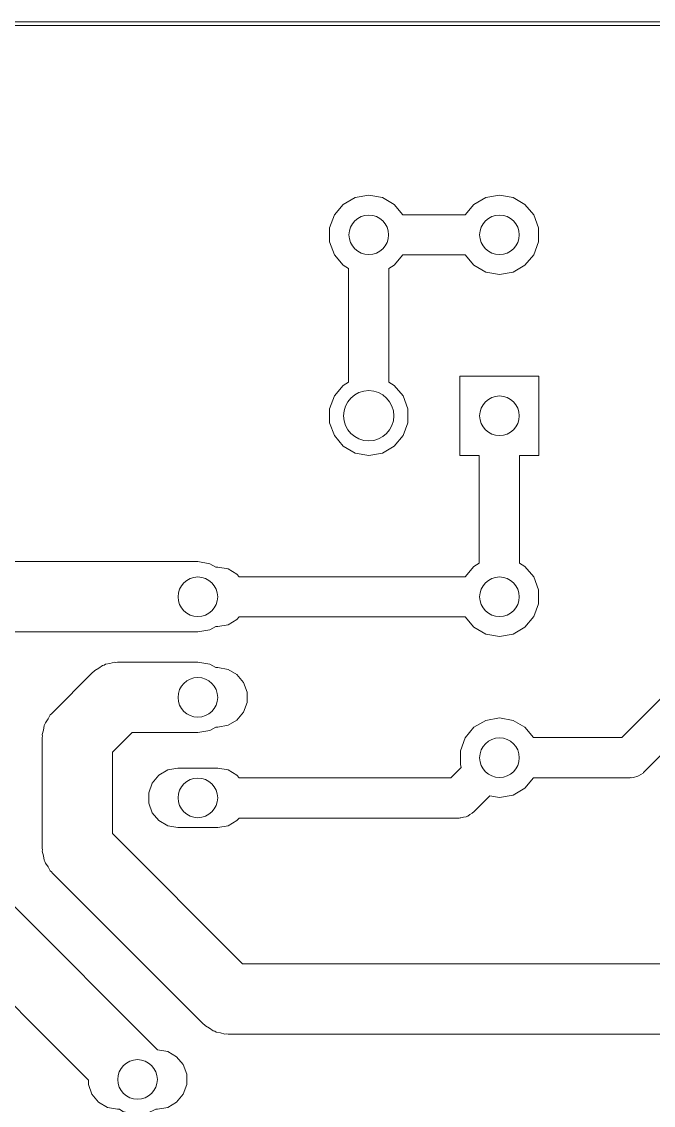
# Model space of a CAD drawing. Extents: x 83.8 to 162.6, y -99.1 to -55.8.
# Drawn here: x 106.8 to 122.76, y -83.2 to -55.83 of the extents above; entities that cross this region are included whole.
import ezdxf

# ---------------------------------------------------------------- set-up
doc = ezdxf.new("R2010")
doc.units = 0
doc.linetypes.add('Durchgehend', pattern=[0])
doc.layers.get('0').update_dxf_attribs({"lineweight": 0})
doc.layers.add('Bohrloch', color=5, linetype='Continuous', lineweight=0)
doc.layers.add('Leiterbahn', color=112, linetype='Continuous', lineweight=0)

msp = doc.modelspace()

# ---------------------------------------------------------------- linework, layer by layer
for p, q in [((83.82, -55.83), (162.56, -55.83)), ((162.51, -55.93), (83.87, -55.93))]:
    msp.add_line(p, q)
at = {"layer": 'Bohrloch', "lineweight": 0}
for centre, radius in [((115.57, -61.214), 0.5004), ((118.872, -61.214), 0.5004), ((115.57, -65.786), 0.635), ((118.872, -65.786), 0.5004), ((111.252, -70.358), 0.5004), ((118.872, -70.358), 0.5004), ((111.252, -72.898), 0.5004), ((118.872, -74.422), 0.5004), ((111.252, -75.438), 0.5004), ((109.728, -82.55), 0.5004)]:
    msp.add_circle(centre, radius, dxfattribs=at)
at = {"layer": 'Leiterbahn', "linetype": 'Durchgehend', "flags": 128}
for points in [[(115.062, -64.9384), (114.925, -65.0174), (114.701, -65.2843), (114.582, -65.6118), (114.582, -65.9602), (114.701, -66.2877), (114.925, -66.5546), (115.227, -66.7288), (115.57, -66.7893), (115.913, -66.7288), (116.215, -66.5546), (116.439, -66.2877), (116.558, -65.9602), (116.558, -65.6118), (116.439, -65.2843), (116.215, -65.0174), (116.078, -64.9384), (116.078, -62.0616), (116.215, -61.9826), (116.434, -61.722), (118.008, -61.722), (118.227, -61.9826), (118.529, -62.1568), (118.872, -62.2173), (119.215, -62.1568), (119.517, -61.9826), (119.741, -61.7157), (119.86, -61.3882), (119.86, -61.0398), (119.741, -60.7123), (119.517, -60.4454), (119.215, -60.2712), (118.872, -60.2107), (118.529, -60.2712), (118.227, -60.4454), (118.008, -60.706), (116.434, -60.706), (116.215, -60.4454), (115.913, -60.2712), (115.57, -60.2107), (115.227, -60.2712), (114.925, -60.4454), (114.701, -60.7123), (114.582, -61.0398), (114.582, -61.3882), (114.701, -61.7157), (114.925, -61.9826), (115.062, -62.0616)], [(94.488, -62.5249), (94.488, -66.04), (94.4919, -66.062), (94.4899, -66.0843), (94.5071, -66.1484), (94.5186, -66.2137), (94.5298, -66.2331), (94.5356, -66.2547), (94.5737, -66.3091), (94.6068, -66.3665), (94.624, -66.3809), (94.6368, -66.3992), (96.7943, -68.5567), (96.7943, -70.0215), (96.8697, -70.4489), (97.0867, -70.8248), (97.4192, -71.1037), (97.827, -71.2522), (98.261, -71.2522), (98.6688, -71.1037), (98.6727, -71.1005), (98.763, -71.1637), (98.8008, -71.1738), (98.8347, -71.1934), (98.9491, -71.2136), (99.0613, -71.2436), (99.1002, -71.2402), (99.1387, -71.247), (104.775, -71.247), (104.775, -78.486), (104.782, -78.5245), (104.778, -78.5635), (104.808, -78.6757), (104.829, -78.7901), (104.848, -78.8239), (104.858, -78.8617), (104.925, -78.9569), (104.983, -79.0574), (105.013, -79.0826), (105.035, -79.1146), (108.485, -82.5642), (108.485, -82.6803), (108.574, -82.9253), (108.742, -83.125), (108.967, -83.2553), (109.224, -83.3006), (109.274, -83.3006), (109.352, -83.3557), (109.651, -83.4356), (109.958, -83.4087), (110.19, -83.3006), (110.232, -83.3006), (110.489, -83.2553), (110.714, -83.125), (110.882, -82.9253), (110.971, -82.6803), (110.971, -82.4197), (110.882, -82.1747), (110.714, -81.975), (110.489, -81.8447), (110.235, -81.8), (106.553, -78.1178), (106.553, -71.247), (111.252, -71.247), (111.556, -71.1934), (111.703, -71.1086), (111.756, -71.1086), (112.013, -71.0633), (112.238, -70.933), (112.295, -70.866), (118.008, -70.866), (118.227, -71.1266), (118.529, -71.3008), (118.872, -71.3613), (119.215, -71.3008), (119.517, -71.1266), (119.741, -70.8597), (119.86, -70.5322), (119.86, -70.1838), (119.741, -69.8563), (119.517, -69.5894), (119.38, -69.5104), (119.38, -66.7855), (119.871, -66.7855), (119.871, -64.7865), (117.873, -64.7865), (117.873, -66.7855), (118.364, -66.7855), (118.364, -69.5104), (118.227, -69.5894), (118.008, -69.85), (112.295, -69.85), (112.238, -69.783), (112.013, -69.6527), (111.756, -69.6074), (111.703, -69.6074), (111.556, -69.5226), (111.252, -69.469), (99.507, -69.469), (99.2937, -69.2557), (99.2937, -68.505), (99.2183, -68.0776), (99.0013, -67.7018), (98.6688, -67.4228), (98.261, -67.2744), (97.827, -67.2744), (97.4192, -67.4228), (97.2441, -67.5697), (95.504, -65.8296), (95.504, -62.5249), (95.6485, -62.3527), (95.738, -62.1068), (95.738, -61.8452), (95.6485, -61.5993), (95.4803, -61.3988), (95.2537, -61.268), (94.996, -61.2226), (94.7383, -61.268), (94.5117, -61.3988), (94.3684, -61.5696), (94.2177, -61.39), (93.9876, -61.2572), (93.726, -61.2111), (93.4644, -61.2572), (93.2343, -61.39), (93.0636, -61.5935), (92.9727, -61.8432), (92.9727, -62.1088), (93.0636, -62.3585), (93.2343, -62.562), (93.4644, -62.6948), (93.726, -62.7409), (93.9876, -62.6948), (94.2177, -62.562), (94.3684, -62.3824)], [(128.524, -69.5104), (128.387, -69.5894), (128.168, -69.85), (126.238, -69.85), (126.216, -69.8539), (126.194, -69.8519), (126.13, -69.8691), (126.064, -69.8806), (126.045, -69.8918), (126.023, -69.8976), (125.969, -69.9357), (125.911, -69.9688), (125.897, -69.986), (125.879, -69.9988), (121.964, -73.914), (119.736, -73.914), (119.517, -73.6534), (119.215, -73.4792), (118.872, -73.4187), (118.529, -73.4792), (118.227, -73.6534), (118.003, -73.9203), (117.884, -74.2478), (117.884, -74.5962), (117.909, -74.6662), (117.646, -74.93), (112.295, -74.93), (112.238, -74.863), (112.013, -74.7327), (111.756, -74.6874), (110.748, -74.6874), (110.491, -74.7327), (110.266, -74.863), (110.098, -75.0627), (110.009, -75.3077), (110.009, -75.5683), (110.098, -75.8133), (110.266, -76.013), (110.491, -76.1433), (110.748, -76.1886), (111.756, -76.1886), (112.013, -76.1433), (112.238, -76.013), (112.295, -75.946), (117.856, -75.946), (117.878, -75.9421), (117.9, -75.9441), (117.964, -75.9269), (118.03, -75.9154), (118.049, -75.9042), (118.071, -75.8984), (118.125, -75.8603), (118.183, -75.8272), (118.197, -75.81), (118.215, -75.7972), (118.63, -75.3826), (118.872, -75.4253), (119.215, -75.3648), (119.517, -75.1906), (119.736, -74.93), (122.174, -74.93), (122.196, -74.9261), (122.218, -74.9281), (122.282, -74.9109), (122.348, -74.8994), (122.367, -74.8882), (122.389, -74.8824), (122.443, -74.8443), (122.501, -74.8112), (122.515, -74.794), (122.533, -74.7812), (126.448, -70.866), (128.168, -70.866), (128.387, -71.1266), (128.689, -71.3008), (129.032, -71.3613), (129.375, -71.3008), (129.677, -71.1266), (129.901, -70.8597), (130.02, -70.5322), (130.02, -70.1838), (129.901, -69.8563), (129.677, -69.5894), (129.54, -69.5104), (129.54, -66.6336), (129.677, -66.5546), (129.901, -66.2877), (130.02, -65.9602), (130.02, -65.6118), (129.901, -65.2843), (129.677, -65.0174), (129.375, -64.8432), (129.032, -64.7827), (128.689, -64.8432), (128.387, -65.0174), (128.163, -65.2843), (128.044, -65.6118), (128.044, -65.9602), (128.163, -66.2877), (128.387, -66.5546), (128.524, -66.6336)], [(111.385, -81.1466), (111.417, -81.1691), (111.443, -81.199), (111.543, -81.2571), (111.638, -81.3237), (111.676, -81.3338), (111.71, -81.3534), (111.824, -81.3736), (111.937, -81.4036), (111.975, -81.4002), (112.014, -81.407), (130.188, -81.407), (134.59, -85.8092), (134.59, -87.152), (139.73, -87.152), (139.73, -84.552), (135.847, -84.552), (131.185, -79.8894), (131.153, -79.8669), (131.127, -79.837), (131.027, -79.7789), (130.932, -79.7123), (130.894, -79.7022), (130.86, -79.6826), (130.746, -79.6624), (130.633, -79.6324), (130.595, -79.6358), (130.556, -79.629), (112.382, -79.629), (109.093, -76.3398), (109.093, -74.2822), (109.588, -73.787), (111.252, -73.787), (111.556, -73.7334), (111.703, -73.6486), (111.756, -73.6486), (112.013, -73.6033), (112.238, -73.473), (112.406, -73.2733), (112.495, -73.0283), (112.495, -72.7677), (112.406, -72.5227), (112.238, -72.323), (112.013, -72.1927), (111.756, -72.1474), (111.703, -72.1474), (111.556, -72.0626), (111.252, -72.009), (109.22, -72.009), (109.181, -72.0158), (109.143, -72.0124), (109.03, -72.0424), (108.916, -72.0626), (108.882, -72.0822), (108.844, -72.0923), (108.749, -72.1589), (108.649, -72.217), (108.623, -72.2469), (108.591, -72.2694), (107.575, -73.2854), (107.553, -73.3174), (107.523, -73.3426), (107.465, -73.4431), (107.398, -73.5383), (107.388, -73.5761), (107.369, -73.6099), (107.348, -73.7243), (107.318, -73.8365), (107.322, -73.8755), (107.315, -73.914), (107.315, -76.708), (107.322, -76.7465), (107.318, -76.7855), (107.348, -76.8977), (107.369, -77.0121), (107.388, -77.0459), (107.398, -77.0837), (107.465, -77.1789), (107.523, -77.2794), (107.553, -77.3046), (107.575, -77.3366)]]:
    msp.add_lwpolyline(points, close=True, dxfattribs=at)

doc.saveas('drawing.dxf')
